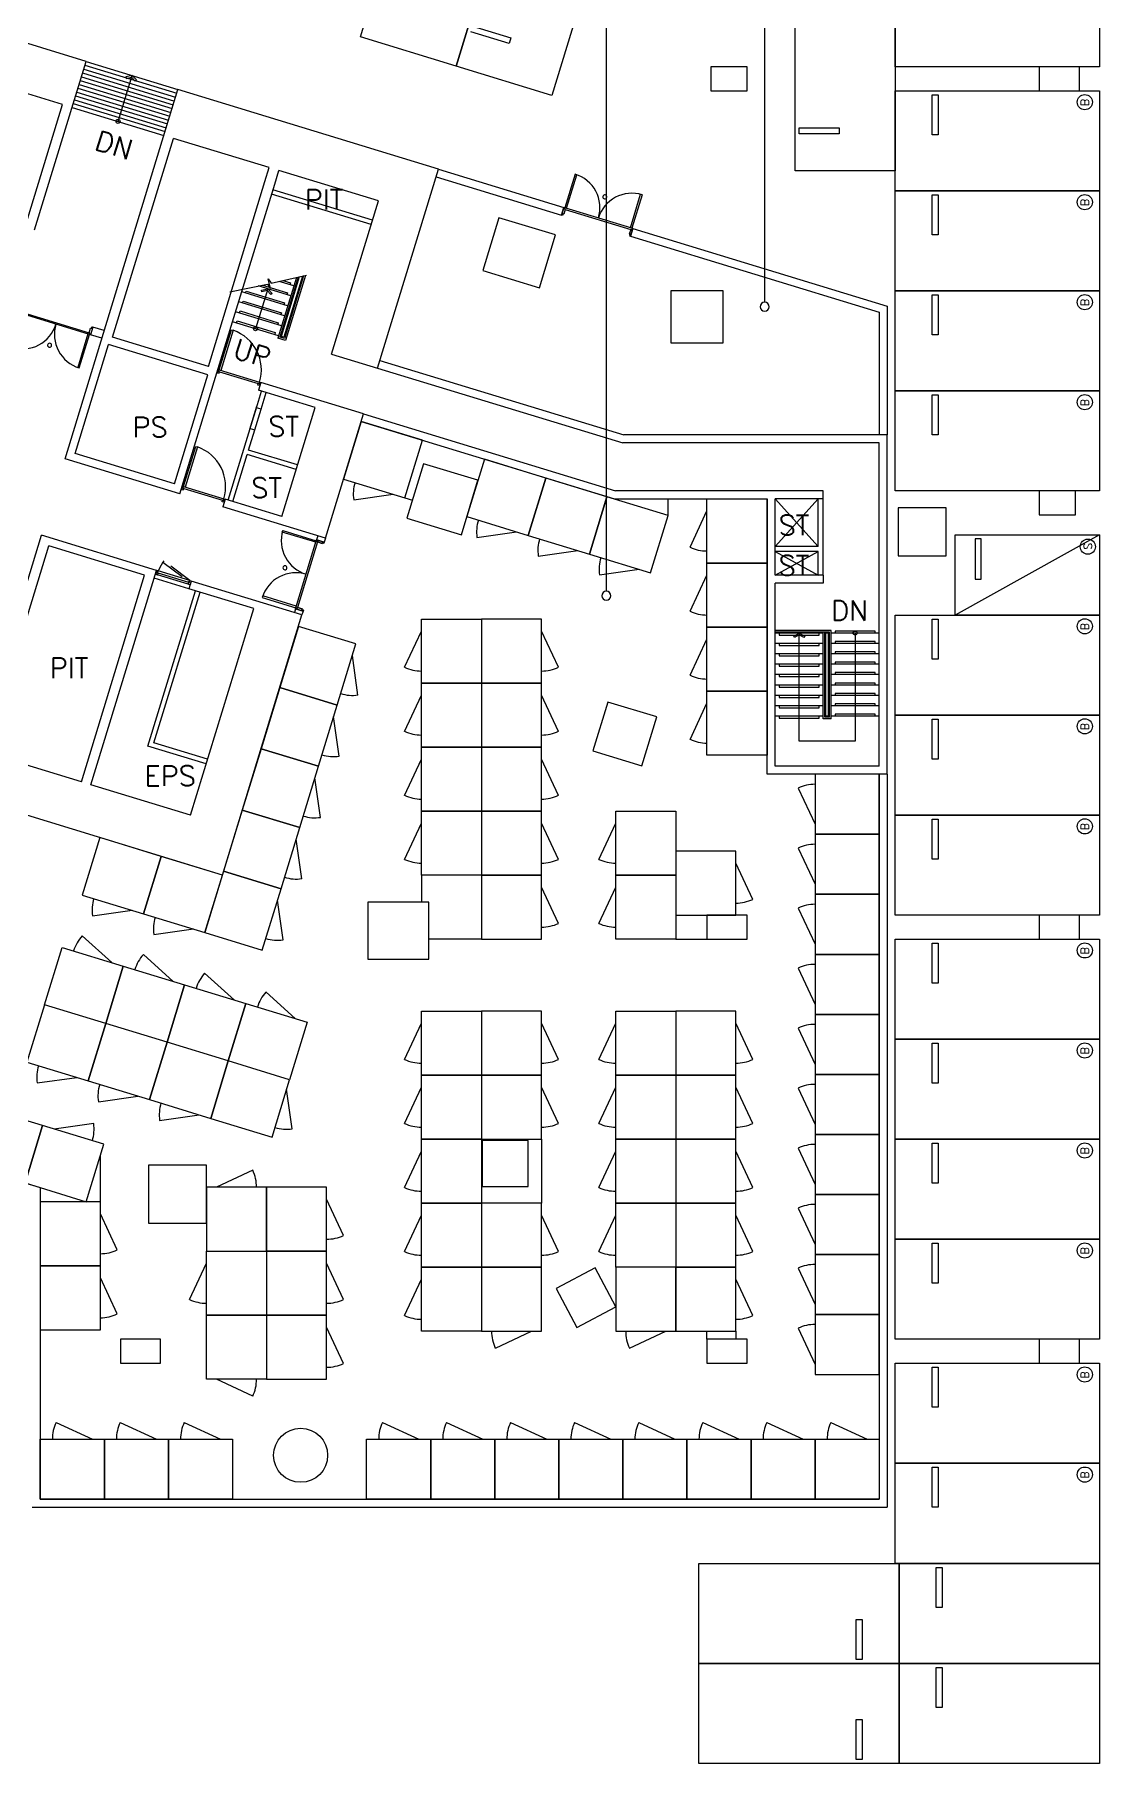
# Model space of a CAD drawing. Header units: millimetres. Extents: x -7614 to 421357, y 87385 to 341757.
# Drawn here: x 178727 to 205320, y 192227 to 235433 of the extents above; entities that cross this region are included whole.
import ezdxf
from ezdxf.enums import TextEntityAlignment as Align

# ---------------------------------------------------------------- set-up
doc = ezdxf.new("R2010")
doc.units = ezdxf.units.MM
doc.header["$LTSCALE"] = 600
doc.header["$MEASUREMENT"] = 0
doc.linetypes.add('HIDDEN', pattern=[2, 1, -1])
doc.layers.add('e-plan', color=9, linetype='CONTINUOUS')
doc.layers.add('e-room-box', color=7, linetype='CONTINUOUS')
doc.styles.add('kiahn', font='romans.shx', dxfattribs={"bigfont": 'cadhs.shx'})

msp = doc.modelspace()

# ---------------------------------------------------------------- linework, layer by layer
at = {"layer": 'e-plan'}
for p, q in [((186865, 235380), (188361, 240255)), ((190751, 239521), (189255, 234646)), ((189255, 234646), (190751, 239521)), ((193141, 238788), (191644, 233912)), ((197720, 232027), (197720, 237127)), ((200220, 234627), (200220, 237127)), ((200220, 237127), (200220, 232027)), ((205320, 237127), (205320, 234627)), ((180013, 234762), (173510, 236750)), ((190578, 235207), (189622, 235501)), ((189666, 235644), (190622, 235351)), ((189255, 234646), (186865, 235380)), ((190622, 235351), (190578, 235207)), ((178727, 230554), (180013, 234762)), ((179984, 234666), (182279, 233965)), ((180013, 234762), (182308, 234060)), ((191644, 233912), (189255, 234646)), ((205320, 234627), (200220, 234627)), ((179423, 233687), (177033, 234418)), ((179838, 234188), (182133, 233486)), ((179867, 234284), (182162, 233582)), ((179896, 234379), (182191, 233678)), ((179926, 234475), (182221, 233773)), ((179955, 234571), (182250, 233869)), ((180810, 233264), (181161, 234411)), ((181161, 234411), (181005, 234378)), ((181005, 234378), (181017, 234339)), ((181017, 234339), (181148, 234369)), ((181148, 234369), (181240, 234271)), ((181268, 234298), (181161, 234411)), ((181240, 234271), (181268, 234298)), ((179487, 224832), (182308, 234060)), ((179721, 233806), (182016, 233104)), ((179750, 233901), (182045, 233200)), ((179779, 233997), (182075, 233295)), ((179809, 234093), (182104, 233391)), ((188811, 232072), (182308, 234060)), ((200220, 231527), (200220, 234027)), ((200220, 234027), (205320, 234027)), ((201145, 233927), (201295, 233927)), ((201145, 232927), (201145, 233927)), ((201295, 233927), (201295, 232927)), ((205320, 234027), (205320, 231527)), ((178488, 230627), (179423, 233687)), ((179662, 233614), (181958, 232913)), ((179692, 233710), (181987, 233008)), ((197820, 232952), (197820, 233102)), ((197820, 233102), (198820, 233102)), ((198820, 232952), (197820, 232952)), ((198820, 233102), (198820, 232952)), ((201295, 232927), (201145, 232927)), ((180676, 227867), (182197, 232840)), ((184587, 232109), (182197, 232840)), ((184481, 231761), (184587, 232109)), ((184723, 231698), (184827, 232036)), ((187313, 231275), (184827, 232036)), ((187291, 227099), (188811, 232072)), ((188811, 232072), (191948, 231113)), ((200220, 232027), (197720, 232027)), ((183067, 227136), (184481, 231761)), ((183248, 226872), (184723, 231698)), ((188753, 231881), (191890, 230922)), ((192228, 231943), (191972, 231106)), ((192010, 231094), (192266, 231931)), ((192266, 231931), (192228, 231943)), ((187132, 230683), (184645, 231443)), ((187167, 230797), (184680, 231557)), ((186143, 227450), (187313, 231275)), ((193607, 230606), (193863, 231443)), ((193901, 231431), (193645, 230594)), ((193863, 231443), (193901, 231431)), ((200220, 229027), (200220, 231527)), ((200220, 231527), (205320, 231527)), ((205320, 231527), (200220, 231527)), ((201145, 231427), (201295, 231427)), ((201145, 230427), (201145, 231427)), ((201295, 231427), (201295, 230427)), ((205320, 231527), (205320, 229027)), ((191948, 231113), (191890, 230922)), ((191890, 230922), (191948, 231113)), ((191913, 230915), (191890, 230922)), ((191925, 230953), (191913, 230915)), ((191944, 230947), (191925, 230953)), ((191979, 231062), (191944, 230947)), ((191948, 231113), (191972, 231106)), ((191972, 231106), (191960, 231068)), ((191960, 231068), (191979, 231062)), ((193645, 230594), (191972, 231106)), ((191972, 231106), (192010, 231094)), ((191979, 231062), (193615, 230562)), ((193615, 230562), (193580, 230447)), ((193580, 230447), (193599, 230441)), ((193599, 230441), (193587, 230403)), ((193587, 230403), (193611, 230396)), ((193645, 230594), (193607, 230606)), ((193669, 230587), (193611, 230396)), ((193611, 230396), (193669, 230587)), ((193611, 230396), (199820, 228497)), ((193634, 230556), (193615, 230562)), ((193645, 230594), (193634, 230556)), ((193669, 230587), (193645, 230594)), ((193669, 230587), (200020, 228645)), ((201295, 230427), (201145, 230427)), ((183601, 229005), (184540, 229196)), ((185047, 228653), (183900, 229004)), ((183995, 228975), (184010, 229023)), ((184010, 229023), (184966, 228730)), ((184549, 229077), (184245, 228083)), ((185123, 228902), (184313, 229150)), ((184397, 229043), (184549, 229077)), ((184406, 229005), (184397, 229043)), ((184536, 229035), (184406, 229005)), ((184416, 229170), (185042, 228979)), ((184628, 228937), (184536, 229035)), ((184540, 229196), (184616, 229085)), ((184549, 229077), (184660, 228963)), ((184616, 229085), (184560, 229329)), ((184560, 229329), (184637, 229218)), ((184637, 229218), (185518, 229422)), ((185264, 229363), (184800, 227845)), ((185199, 229151), (184831, 229263)), ((185309, 229373), (184850, 227872)), ((185337, 229380), (184881, 227888)), ((184929, 229286), (185118, 229228)), ((185416, 229398), (184948, 227868)), ((185444, 229405), (184965, 227837)), ((185489, 229415), (184991, 227787)), ((185118, 229228), (185104, 229180)), ((185261, 229132), (185238, 229139)), ((185352, 229104), (185328, 229111)), ((185428, 229352), (185404, 229360)), ((205320, 229027), (200220, 229027)), ((200220, 226527), (200220, 229027)), ((200220, 229027), (205320, 229027)), ((205320, 229027), (205320, 226527)), ((184971, 228405), (183824, 228755)), ((183919, 228726), (183934, 228774)), ((183934, 228774), (184890, 228482)), ((184660, 228963), (184628, 228937)), ((184966, 228730), (184952, 228682)), ((185042, 228979), (185028, 228931)), ((185109, 228634), (185085, 228642)), ((185185, 228883), (185162, 228890)), ((185200, 228606), (185176, 228614)), ((185276, 228855), (185252, 228862)), ((200020, 228645), (200020, 225427)), ((201145, 228927), (201295, 228927)), ((201145, 227927), (201145, 228927)), ((201295, 228927), (201295, 227927)), ((180097, 227939), (178424, 228451)), ((178455, 228483), (180090, 227983)), ((180144, 228092), (180156, 228131)), ((180156, 228131), (180180, 228123)), ((184819, 227907), (183672, 228258)), ((184895, 228156), (183748, 228507)), ((183767, 228229), (183782, 228277)), ((183782, 228277), (184738, 227984)), ((183843, 228478), (183858, 228525)), ((183858, 228525), (184814, 228233)), ((184814, 228233), (184800, 228185)), ((184890, 228482), (184876, 228434)), ((184957, 228137), (184933, 228144)), ((185033, 228386), (185009, 228393)), ((185124, 228358), (185100, 228365)), ((199820, 228497), (199820, 225427)), ((180059, 227951), (179803, 227114)), ((179841, 227103), (180097, 227939)), ((180097, 227939), (180059, 227951)), ((180090, 227983), (180125, 228098)), ((180109, 227978), (180090, 227983)), ((180097, 227939), (180109, 227978)), ((180121, 227932), (180097, 227939)), ((180180, 228123), (180121, 227932)), ((180180, 228123), (180121, 227932)), ((180408, 227844), (180121, 227932)), ((180125, 228098), (180144, 228092)), ((180466, 228036), (180180, 228123)), ((183067, 227136), (180676, 227867)), ((183340, 227053), (183647, 228056)), ((183685, 228044), (183378, 227041)), ((183647, 228056), (183685, 228044)), ((184738, 227984), (184724, 227937)), ((184991, 227787), (184800, 227845)), ((184965, 227837), (184850, 227872)), ((184948, 227868), (184881, 227888)), ((185048, 228109), (185024, 228116)), ((201295, 227927), (201145, 227927)), ((179737, 224965), (180570, 227690)), ((183056, 226930), (180570, 227690)), ((186143, 227450), (187291, 227099)), ((187349, 227291), (193446, 225427)), ((179803, 227114), (179841, 227103)), ((182223, 224205), (183056, 226930)), ((182356, 223955), (183248, 226872)), ((183316, 227060), (183292, 226983)), ((183292, 226983), (183335, 226970)), ((183340, 227053), (183316, 227060)), ((183328, 227014), (183340, 227053)), ((183347, 227008), (183328, 227014)), ((183335, 226970), (183347, 227008)), ((183378, 227041), (183340, 227053)), ((183340, 227053), (184344, 226746)), ((183347, 227008), (184313, 226713)), ((187291, 227099), (193416, 225227)), ((184268, 226105), (184395, 226521)), ((184301, 226675), (184313, 226713)), ((184344, 226662), (184301, 226675)), ((184313, 226713), (184332, 226707)), ((184377, 226735), (184319, 226544)), ((185734, 226111), (184319, 226544)), ((184332, 226707), (184344, 226746)), ((184344, 226746), (184368, 226738)), ((184368, 226738), (184344, 226662)), ((186940, 225952), (184377, 226735)), ((184383, 226070), (184510, 226486)), ((205320, 226527), (200220, 226527)), ((200220, 224027), (200220, 226527)), ((200220, 226527), (205320, 226527)), ((201145, 226427), (201295, 226427)), ((201145, 225427), (201145, 226427)), ((201295, 226427), (201295, 225427)), ((205320, 226527), (205320, 224027)), ((184267, 226136), (184092, 225563)), ((184101, 225560), (184277, 226133)), ((184225, 225553), (184383, 226070)), ((184277, 226133), (184267, 226136)), ((184383, 226070), (184268, 226105)), ((184901, 223386), (185734, 226111)), ((183562, 223795), (184110, 225588)), ((184071, 225051), (184225, 225553)), ((184092, 225563), (184101, 225560)), ((184110, 225588), (184225, 225553)), ((185990, 222844), (186940, 225952)), ((186882, 225761), (186443, 224326)), ((186882, 225761), (193207, 223827)), ((188412, 225293), (186882, 225761)), ((186940, 225952), (193237, 224027)), ((182448, 224136), (182755, 225139)), ((182793, 225127), (182486, 224124)), ((182755, 225139), (182793, 225127)), ((187973, 223858), (188412, 225293)), ((199820, 225227), (193416, 225227)), ((200020, 225427), (193446, 225427)), ((199820, 217147), (199820, 225227)), ((200020, 216947), (200020, 225427)), ((201295, 225427), (201145, 225427)), ((182356, 223955), (179487, 224832)), ((182223, 224205), (179737, 224965)), ((183677, 223760), (184036, 224936)), ((185260, 224562), (184036, 224936)), ((185296, 224677), (184071, 225051)), ((189961, 224819), (189522, 223385)), ((191491, 224351), (189961, 224819)), ((186443, 224326), (187973, 223858)), ((191052, 222917), (191491, 224351)), ((191491, 224351), (191052, 222917)), ((193021, 223883), (191491, 224351)), ((182424, 224143), (182401, 224067)), ((182401, 224067), (182444, 224053)), ((182448, 224136), (182424, 224143)), ((182436, 224098), (182448, 224136)), ((182455, 224092), (182436, 224098)), ((182444, 224053), (182455, 224092)), ((182486, 224124), (182448, 224136)), ((182448, 224136), (183452, 223829)), ((182455, 224092), (183421, 223796)), ((183486, 223819), (183427, 223627)), ((183440, 223791), (183452, 223829)), ((183452, 223829), (183476, 223822)), ((183476, 223822), (183453, 223745)), ((184901, 223386), (183486, 223819)), ((186696, 223807), (187686, 223946)), ((187973, 223858), (188164, 223800)), ((192583, 222449), (193021, 223883)), ((193021, 223883), (192583, 222449)), ((194551, 223416), (193021, 223883)), ((193207, 223827), (197020, 223827)), ((198420, 224027), (193237, 224027)), ((194551, 223416), (194551, 223827)), ((195520, 222227), (195520, 223827)), ((195520, 223827), (197020, 223827)), ((197020, 216947), (197020, 223827)), ((197020, 223827), (197020, 222227)), ((197220, 221927), (197220, 223827)), ((198420, 223827), (197220, 223827)), ((198420, 223827), (198420, 224027)), ((205320, 224027), (200220, 224027)), ((183410, 223758), (183421, 223796)), ((183453, 223745), (183410, 223758)), ((183421, 223796), (183440, 223791)), ((185990, 222844), (183427, 223627)), ((189522, 223385), (191052, 222917)), ((194113, 221981), (194551, 223416)), ((195098, 222620), (195520, 223527)), ((184914, 223000), (184925, 223039)), ((184914, 223000), (184925, 223039)), ((185750, 222744), (184914, 223000)), ((185750, 222744), (184914, 223000)), ((184925, 223039), (185762, 222783)), ((184925, 223039), (185762, 222783)), ((189775, 222865), (190766, 223005)), ((176914, 216416), (178902, 222919)), ((177504, 217491), (179083, 222655)), ((181771, 222042), (178902, 222919)), ((181474, 221924), (179083, 222655)), ((185250, 221109), (185762, 222783)), ((185250, 221109), (185762, 222783)), ((185795, 222752), (185295, 221117)), ((185795, 222752), (185295, 221117)), ((185762, 222783), (185750, 222744)), ((185762, 222783), (185750, 222744)), ((185762, 222783), (185769, 222807)), ((185769, 222807), (185762, 222783)), ((185800, 222771), (185762, 222783)), ((185762, 222783), (185800, 222771)), ((185799, 222902), (185769, 222807)), ((185769, 222807), (185961, 222748)), ((185769, 222807), (185961, 222748)), ((185961, 222748), (185769, 222807)), ((185795, 222752), (185800, 222771)), ((185800, 222771), (185795, 222752)), ((185909, 222717), (185795, 222752)), ((185795, 222752), (185909, 222717)), ((185915, 222736), (185909, 222717)), ((185909, 222717), (185915, 222736)), ((185953, 222724), (185915, 222736)), ((185915, 222736), (185953, 222724)), ((185961, 222748), (185953, 222724)), ((185953, 222724), (185961, 222748)), ((185990, 222844), (185961, 222748)), ((191052, 222917), (192583, 222449)), ((191305, 222398), (192296, 222537)), ((205320, 222927), (201720, 220927)), ((201720, 222927), (205320, 222927)), ((201720, 220927), (201720, 222927)), ((202370, 222827), (202220, 222827)), ((202220, 222827), (202220, 221827)), ((202370, 221827), (202370, 222827)), ((205320, 222927), (205320, 220927)), ((192583, 222449), (194113, 221981)), ((197020, 222227), (195520, 222227)), ((195520, 220627), (195520, 222227)), ((195520, 222227), (197020, 222227)), ((197020, 222227), (197020, 220627)), ((179895, 216760), (181474, 221924)), ((180134, 216687), (181771, 222042)), ((182583, 221585), (181713, 221851)), ((181781, 222039), (181752, 221944)), ((181752, 221944), (181785, 221933)), ((181814, 222029), (181781, 222039)), ((181785, 221933), (181799, 221929)), ((181799, 221929), (181814, 221977)), ((182564, 221695), (181799, 221929)), ((181800, 221981), (181814, 222029)), ((181814, 221977), (181800, 221981)), ((182608, 221786), (181814, 222029)), ((182579, 221743), (181814, 221977)), ((182564, 221695), (182579, 221743)), ((182579, 221691), (182564, 221695)), ((182579, 221743), (182593, 221739)), ((182612, 221681), (182579, 221691)), ((182641, 221776), (182583, 221585)), ((182593, 221739), (182608, 221786)), ((182608, 221786), (182641, 221776)), ((182641, 221776), (182612, 221681)), ((185405, 220931), (182641, 221776)), ((192835, 221930), (193826, 222069)), ((195098, 221020), (195520, 221927)), ((198420, 221927), (197220, 221927)), ((197220, 217147), (197220, 221727)), ((198420, 221727), (197220, 221727)), ((198420, 221927), (198420, 221727)), ((202220, 221827), (202370, 221827)), ((181559, 217653), (182746, 221535)), ((181708, 217732), (182860, 221500)), ((184199, 221091), (182583, 221585)), ((184425, 221403), (184414, 221365)), ((184425, 221403), (184414, 221365)), ((184414, 221365), (185250, 221109)), ((184414, 221365), (185250, 221109)), ((185262, 221147), (184425, 221403)), ((185262, 221147), (184425, 221403)), ((182620, 215927), (184199, 221091)), ((183417, 214428), (185405, 220931)), ((185243, 221085), (185214, 220990)), ((185250, 221109), (185243, 221085)), ((185243, 221085), (185250, 221109)), ((185243, 221085), (185434, 221027)), ((185243, 221085), (185434, 221027)), ((185434, 221027), (185243, 221085)), ((185250, 221109), (185262, 221147)), ((185250, 221109), (185262, 221147)), ((185289, 221097), (185250, 221109)), ((185250, 221109), (185289, 221097)), ((185295, 221117), (185289, 221097)), ((185289, 221097), (185295, 221117)), ((185409, 221082), (185295, 221117)), ((185295, 221117), (185409, 221082)), ((185403, 221062), (185409, 221082)), ((185409, 221082), (185403, 221062)), ((185442, 221051), (185403, 221062)), ((185403, 221062), (185442, 221051)), ((185434, 221027), (185405, 220931)), ((185434, 221027), (185442, 221051)), ((185442, 221051), (185434, 221027)), ((188390, 219227), (188390, 220827)), ((188390, 220827), (189890, 220827)), ((189890, 220827), (189890, 219227)), ((191390, 220827), (189890, 220827)), ((189890, 220827), (189890, 219227)), ((191390, 219227), (191390, 220827)), ((200220, 218427), (200220, 220927)), ((200220, 220927), (205320, 220927)), ((201145, 220827), (201295, 220827)), ((201145, 219827), (201145, 220827)), ((201295, 220827), (201295, 219827)), ((205320, 220927), (201720, 220927)), ((205320, 220927), (205320, 218427)), ((185317, 220644), (184850, 219114)), ((186752, 220206), (185317, 220644)), ((187968, 219620), (188390, 220527)), ((191813, 219620), (191390, 220527)), ((195520, 219027), (195520, 220627)), ((195520, 220627), (197020, 220627)), ((197020, 220627), (195520, 220627)), ((197020, 220627), (197020, 219027)), ((198620, 220542), (197220, 220542)), ((198580, 220502), (197220, 220502)), ((198420, 220477), (197220, 220477)), ((197320, 220477), (197320, 220427)), ((197320, 220427), (198320, 220427)), ((197685, 220399), (197820, 220477)), ((197704, 220366), (197685, 220399)), ((197820, 220432), (197704, 220366)), ((197820, 220477), (197960, 220399)), ((197820, 217772), (197820, 220477)), ((197937, 220366), (197820, 220432)), ((197960, 220399), (197937, 220366)), ((198320, 220427), (198320, 220477)), ((198420, 218332), (198420, 220502)), ((198460, 218372), (198460, 220502)), ((198485, 220477), (198460, 220477)), ((198555, 220477), (198485, 220477)), ((198485, 218397), (198485, 220477)), ((198580, 220477), (198555, 220477)), ((198555, 218397), (198555, 220477)), ((198580, 218372), (198580, 220502)), ((198620, 218332), (198620, 220542)), ((199820, 220477), (198620, 220477)), ((199720, 220527), (198720, 220527)), ((198720, 220527), (198720, 220477)), ((199220, 220477), (199220, 217772)), ((199720, 220477), (199720, 220527)), ((186284, 218676), (186752, 220206)), ((195098, 219420), (195520, 220327)), ((198420, 220217), (197220, 220217)), ((198420, 219957), (197220, 219957)), ((197320, 220217), (197320, 220167)), ((197320, 220167), (198320, 220167)), ((197320, 219957), (197320, 219907)), ((198320, 220167), (198320, 220217)), ((198320, 219907), (198320, 219957)), ((198485, 220217), (198460, 220217)), ((198485, 219957), (198460, 219957)), ((198580, 220217), (198555, 220217)), ((198580, 219957), (198555, 219957)), ((199820, 220217), (198620, 220217)), ((199820, 219957), (198620, 219957)), ((199720, 220267), (198720, 220267)), ((198720, 220267), (198720, 220217)), ((199720, 220007), (198720, 220007)), ((198720, 220007), (198720, 219957)), ((199720, 220217), (199720, 220267)), ((199720, 219957), (199720, 220007)), ((186803, 218928), (186664, 219919)), ((198420, 219697), (197220, 219697)), ((197320, 219907), (198320, 219907)), ((197320, 219697), (197320, 219647)), ((197320, 219647), (198320, 219647)), ((198320, 219647), (198320, 219697)), ((198485, 219697), (198460, 219697)), ((198580, 219697), (198555, 219697)), ((199820, 219697), (198620, 219697)), ((199720, 219747), (198720, 219747)), ((198720, 219747), (198720, 219697)), ((199720, 219697), (199720, 219747)), ((201295, 219827), (201145, 219827)), ((184850, 219114), (184382, 217584)), ((186284, 218676), (184850, 219114)), ((184850, 219114), (186284, 218676)), ((188390, 217627), (188390, 219227)), ((188390, 219227), (189890, 219227)), ((189890, 219227), (188390, 219227)), ((189890, 219227), (189890, 217627)), ((191390, 219227), (189890, 219227)), ((189890, 219227), (189890, 217627)), ((189890, 219227), (191390, 219227)), ((191390, 217627), (191390, 219227)), ((198420, 219437), (197220, 219437)), ((198420, 219177), (197220, 219177)), ((197320, 219437), (197320, 219387)), ((197320, 219387), (198320, 219387)), ((197320, 219177), (197320, 219127)), ((197320, 219127), (198320, 219127)), ((198320, 219387), (198320, 219437)), ((198320, 219127), (198320, 219177)), ((198485, 219437), (198460, 219437)), ((198485, 219177), (198460, 219177)), ((198580, 219437), (198555, 219437)), ((198580, 219177), (198555, 219177)), ((199820, 219437), (198620, 219437)), ((199820, 219177), (198620, 219177)), ((199720, 219487), (198720, 219487)), ((198720, 219487), (198720, 219437)), ((199720, 219227), (198720, 219227)), ((198720, 219227), (198720, 219177)), ((199720, 219437), (199720, 219487)), ((199720, 219177), (199720, 219227)), ((185816, 217146), (186284, 218676)), ((187968, 218020), (188390, 218927)), ((191813, 218020), (191390, 218927)), ((195098, 217820), (195520, 218727)), ((197020, 219027), (195520, 219027)), ((195520, 217427), (195520, 219027)), ((195520, 219027), (197020, 219027)), ((197020, 219027), (197020, 217427)), ((198420, 218917), (197220, 218917)), ((198420, 218657), (197220, 218657)), ((197320, 218917), (197320, 218867)), ((197320, 218867), (198320, 218867)), ((197320, 218657), (197320, 218607)), ((198320, 218867), (198320, 218917)), ((198320, 218607), (198320, 218657)), ((198485, 218917), (198460, 218917)), ((198485, 218657), (198460, 218657)), ((198580, 218917), (198555, 218917)), ((198580, 218657), (198555, 218657)), ((199820, 218917), (198620, 218917)), ((199820, 218657), (198620, 218657)), ((199720, 218967), (198720, 218967)), ((198720, 218967), (198720, 218917)), ((199720, 218707), (198720, 218707)), ((198720, 218707), (198720, 218657)), ((199720, 218917), (199720, 218967)), ((199720, 218657), (199720, 218707)), ((186336, 217398), (186196, 218389)), ((198420, 218397), (197220, 218397)), ((197320, 218607), (198320, 218607)), ((197320, 218397), (197320, 218347)), ((197320, 218347), (198320, 218347)), ((198320, 218347), (198320, 218397)), ((198620, 218332), (198420, 218332)), ((198485, 218397), (198460, 218397)), ((198580, 218372), (198460, 218372)), ((198555, 218397), (198485, 218397)), ((198580, 218397), (198555, 218397)), ((199820, 218397), (198620, 218397)), ((199720, 218447), (198720, 218447)), ((198720, 218447), (198720, 218397)), ((199720, 218397), (199720, 218447)), ((200220, 215927), (200220, 218427)), ((200220, 218427), (205320, 218427)), ((205320, 218427), (200220, 218427)), ((201145, 218327), (201295, 218327)), ((201145, 217327), (201145, 218327)), ((201295, 218327), (201295, 217327)), ((205320, 218427), (205320, 215927)), ((199220, 217772), (197820, 217772)), ((179895, 216760), (177504, 217491)), ((183012, 217208), (181559, 217653)), ((183047, 217323), (181708, 217732)), ((184382, 217584), (183914, 216054)), ((185816, 217146), (184382, 217584)), ((184382, 217584), (185816, 217146)), ((188390, 216027), (188390, 217627)), ((188390, 217627), (189890, 217627)), ((189890, 217627), (188390, 217627)), ((189890, 217627), (189890, 216027)), ((191390, 217627), (189890, 217627)), ((189890, 217627), (189890, 216027)), ((189890, 217627), (191390, 217627)), ((191390, 216027), (191390, 217627)), ((197020, 217427), (195520, 217427)), ((185349, 215615), (185816, 217146)), ((187968, 216420), (188390, 217327)), ((191813, 216420), (191390, 217327)), ((200020, 216947), (197020, 216947)), ((199820, 217147), (197220, 217147)), ((199820, 216947), (198220, 216947)), ((198220, 216947), (198220, 215447)), ((199820, 216947), (199820, 198827)), ((199820, 215447), (199820, 216947)), ((200020, 216947), (200020, 198627)), ((201295, 217327), (201145, 217327)), ((182620, 215927), (180134, 216687)), ((185868, 215868), (185729, 216859)), ((197798, 216603), (198220, 215697)), ((183417, 214428), (176914, 216416)), ((183914, 216054), (183446, 214524)), ((185349, 215615), (183914, 216054)), ((183914, 216054), (185349, 215615)), ((184881, 214085), (185349, 215615)), ((187968, 214820), (188390, 215727)), ((188390, 214427), (188390, 216027)), ((188390, 216027), (189890, 216027)), ((189890, 216027), (188390, 216027)), ((189890, 216027), (189890, 214427)), ((191390, 216027), (189890, 216027)), ((189890, 216027), (189890, 214427)), ((189890, 216027), (191390, 216027)), ((191390, 214427), (191390, 216027)), ((191813, 214820), (191390, 215727)), ((192818, 214820), (193240, 215727)), ((193240, 214427), (193240, 216027)), ((193240, 216027), (194740, 216027)), ((194740, 216027), (194740, 214427)), ((200220, 213427), (200220, 215927)), ((200220, 215927), (205320, 215927)), ((205320, 215927), (200220, 215927)), ((201145, 215827), (201295, 215827)), ((201145, 214827), (201145, 215827)), ((201295, 215827), (201295, 214827)), ((205320, 215927), (205320, 213427)), ((180357, 215364), (179918, 213929)), ((181887, 214896), (180357, 215364)), ((185400, 214338), (185261, 215329)), ((198220, 215447), (199820, 215447)), ((199820, 215447), (198220, 215447)), ((198220, 215447), (198220, 213947)), ((199820, 213947), (199820, 215447)), ((181887, 214896), (181448, 213462)), ((181448, 213462), (181887, 214896)), ((183417, 214428), (181887, 214896)), ((196240, 215027), (194740, 215027)), ((194740, 215027), (194740, 213427)), ((196240, 213427), (196240, 215027)), ((197798, 215103), (198220, 214197)), ((201295, 214827), (201145, 214827)), ((183446, 214524), (182978, 212994)), ((182978, 212994), (183417, 214428)), ((184881, 214085), (183446, 214524)), ((183446, 214524), (184881, 214085)), ((188390, 214427), (188390, 213747)), ((189890, 214427), (188390, 214427)), ((191390, 214427), (189890, 214427)), ((189890, 214427), (189890, 212827)), ((189890, 214427), (191390, 214427)), ((191390, 212827), (191390, 214427)), ((193240, 212827), (193240, 214427)), ((193240, 214427), (194740, 214427)), ((194740, 214427), (193240, 214427)), ((194740, 214427), (194740, 212827)), ((196663, 213820), (196240, 214727)), ((179918, 213929), (181448, 213462)), ((184413, 212555), (184881, 214085)), ((191813, 213220), (191390, 214127)), ((192818, 213220), (193240, 214127)), ((198220, 213947), (199820, 213947)), ((199820, 213947), (198220, 213947)), ((198220, 213947), (198220, 212447)), ((199820, 212447), (199820, 213947)), ((180171, 213410), (181162, 213549)), ((181448, 213462), (182978, 212994)), ((184932, 212808), (184793, 213798)), ((197798, 213603), (198220, 212697)), ((181701, 212942), (182692, 213082)), ((194740, 213427), (196240, 213427)), ((205320, 213427), (200220, 213427)), ((178975, 211185), (179413, 212620)), ((179413, 212620), (180943, 212152)), ((179913, 212909), (180657, 212240)), ((182978, 212994), (184413, 212555)), ((189890, 212827), (188570, 212827)), ((189890, 212827), (191390, 212827)), ((194740, 212827), (193240, 212827)), ((194740, 212827), (195520, 212827)), ((200220, 210327), (200220, 212827)), ((200220, 212827), (205320, 212827)), ((201145, 212727), (201295, 212727)), ((201145, 211727), (201145, 212727)), ((201295, 212727), (201295, 211727)), ((205320, 212827), (205320, 210327)), ((180505, 210718), (180943, 212152)), ((180943, 212152), (180505, 210718)), ((180943, 212152), (182473, 211684)), ((181443, 212441), (182187, 211772)), ((198220, 212447), (199820, 212447)), ((199820, 212447), (198220, 212447)), ((198220, 212447), (198220, 210947)), ((199820, 210947), (199820, 212447)), ((182973, 211974), (183717, 211304)), ((197798, 212103), (198220, 211197)), ((201295, 211727), (201145, 211727)), ((182473, 211684), (182035, 210250)), ((182035, 210250), (182473, 211684)), ((182473, 211684), (184004, 211216)), ((184503, 211506), (185247, 210836)), ((178975, 211185), (178536, 209751)), ((180505, 210718), (178975, 211185)), ((180505, 210718), (178975, 211185)), ((184004, 211216), (183565, 209782)), ((183565, 209782), (184004, 211216)), ((184004, 211216), (185534, 210749)), ((188390, 209427), (188390, 211027)), ((188390, 211027), (189890, 211027)), ((189890, 211027), (189890, 209427)), ((191390, 211027), (189890, 211027)), ((189890, 211027), (189890, 209427)), ((191390, 209427), (191390, 211027)), ((193240, 209427), (193240, 211027)), ((193240, 211027), (194740, 211027)), ((194740, 211027), (194740, 209427)), ((196240, 211027), (194740, 211027)), ((194740, 211027), (194740, 209427)), ((196240, 209427), (196240, 211027)), ((199820, 210947), (198220, 210947)), ((198220, 210947), (198220, 209447)), ((198220, 210947), (199820, 210947)), ((199820, 209447), (199820, 210947)), ((180505, 210718), (180066, 209283)), ((180066, 209283), (180505, 210718)), ((182035, 210250), (180505, 210718)), ((182035, 210250), (180505, 210718)), ((185534, 210749), (185095, 209314)), ((187968, 209820), (188390, 210727)), ((191813, 209820), (191390, 210727)), ((192818, 209820), (193240, 210727)), ((196663, 209820), (196240, 210727)), ((197798, 210603), (198220, 209697)), ((181596, 208815), (182035, 210250)), ((182035, 210250), (181596, 208815)), ((183565, 209782), (182035, 210250)), ((183565, 209782), (182035, 210250)), ((205320, 210327), (200220, 210327)), ((200220, 207827), (200220, 210327)), ((200220, 210327), (205320, 210327)), ((201145, 210227), (201295, 210227)), ((201145, 209227), (201145, 210227)), ((201295, 210227), (201295, 209227)), ((205320, 210327), (205320, 207827)), ((178536, 209751), (180066, 209283)), ((183126, 208348), (183565, 209782)), ((183565, 209782), (183126, 208348)), ((185095, 209314), (183565, 209782)), ((185095, 209314), (183565, 209782)), ((178789, 209232), (179779, 209371)), ((180066, 209283), (181596, 208815)), ((184657, 207880), (185095, 209314)), ((187968, 208220), (188390, 209127)), ((189890, 209427), (188390, 209427)), ((188390, 207827), (188390, 209427)), ((188390, 209427), (189890, 209427)), ((191390, 209427), (189890, 209427)), ((189890, 209427), (189890, 207827)), ((189890, 209427), (191390, 209427)), ((189890, 209427), (189890, 207827)), ((191390, 207827), (191390, 209427)), ((191813, 208220), (191390, 209127)), ((192818, 208220), (193240, 209127)), ((194740, 209427), (193240, 209427)), ((193240, 207827), (193240, 209427)), ((193240, 209427), (194740, 209427)), ((194740, 209427), (196240, 209427)), ((196240, 209427), (194740, 209427)), ((194740, 209427), (194740, 207827)), ((194740, 209427), (194740, 207827)), ((196240, 207827), (196240, 209427)), ((196663, 208220), (196240, 209127)), ((198220, 209447), (199820, 209447)), ((199820, 209447), (198220, 209447)), ((198220, 209447), (198220, 207947)), ((199820, 207947), (199820, 209447)), ((201295, 209227), (201145, 209227)), ((180319, 208764), (181309, 208903)), ((181596, 208815), (183126, 208348)), ((185161, 208085), (185022, 209075)), ((197798, 209103), (198220, 208197)), ((178926, 208168), (177396, 208636)), ((181849, 208296), (182840, 208435)), ((183126, 208348), (184657, 207880)), ((174820, 207854), (178870, 206616)), ((178488, 206733), (178926, 208168)), ((178926, 208168), (178488, 206733)), ((180456, 207700), (178926, 208168)), ((180204, 208219), (179213, 208080)), ((189890, 207827), (188390, 207827)), ((188390, 206227), (188390, 207827)), ((188390, 207827), (189890, 207827)), ((189890, 207827), (191390, 207827)), ((189890, 207827), (189890, 206227)), ((191390, 207827), (191390, 206227)), ((194740, 207827), (193240, 207827)), ((193240, 206227), (193240, 207827)), ((193240, 207827), (194740, 207827)), ((194740, 207827), (196240, 207827)), ((194740, 207827), (194740, 206227)), ((196240, 207827), (194740, 207827)), ((194740, 207827), (194740, 206227)), ((196240, 206227), (196240, 207827)), ((199820, 207947), (198220, 207947)), ((198220, 207947), (198220, 206447)), ((198220, 207947), (199820, 207947)), ((199820, 206447), (199820, 207947)), ((200220, 205327), (200220, 207827)), ((200220, 207827), (205320, 207827)), ((205320, 207827), (200220, 207827)), ((205320, 207827), (205320, 205327)), ((180018, 206265), (180456, 207700)), ((180370, 206265), (180370, 207419)), ((187968, 206620), (188390, 207527)), ((191055, 207792), (189905, 207792)), ((189905, 207792), (189905, 206642)), ((191055, 206642), (191055, 207792)), ((192818, 206620), (193240, 207527)), ((196663, 206620), (196240, 207527)), ((197798, 207603), (198220, 206697)), ((201145, 207727), (201295, 207727)), ((201145, 206727), (201145, 207727)), ((201295, 207727), (201295, 206727)), ((184177, 207049), (183270, 206627)), ((178488, 206733), (180018, 206265)), ((178870, 206616), (178870, 198827)), ((183020, 206627), (183020, 205027)), ((184520, 206627), (183020, 206627)), ((186020, 206627), (184520, 206627)), ((184520, 206627), (184520, 205027)), ((184520, 205027), (184520, 206627)), ((186020, 205027), (186020, 206627)), ((189905, 206642), (191055, 206642)), ((201295, 206727), (201145, 206727)), ((180370, 206265), (178870, 206265)), ((178870, 206265), (178870, 204665)), ((180370, 204665), (180370, 206265)), ((186443, 205420), (186020, 206327)), ((189890, 206227), (188390, 206227)), ((188390, 204627), (188390, 206227)), ((188390, 206227), (189890, 206227)), ((189890, 206227), (189890, 204627)), ((191390, 206227), (189890, 206227)), ((189890, 206227), (189890, 204627)), ((191390, 204627), (191390, 206227)), ((194740, 206227), (193240, 206227)), ((193240, 204627), (193240, 206227)), ((193240, 206227), (194740, 206227)), ((194740, 206227), (196240, 206227)), ((194740, 206227), (194740, 204627)), ((196240, 206227), (194740, 206227)), ((194740, 206227), (194740, 204627)), ((196240, 204627), (196240, 206227)), ((197798, 206103), (198220, 205197)), ((198220, 206447), (199820, 206447)), ((199820, 206447), (198220, 206447)), ((198220, 206447), (198220, 204947)), ((199820, 204947), (199820, 206447)), ((180793, 205059), (180370, 205965)), ((187968, 205020), (188390, 205927)), ((191813, 205020), (191390, 205927)), ((192818, 205020), (193240, 205927)), ((196663, 205020), (196240, 205927)), ((205320, 205327), (200220, 205327)), ((200220, 202827), (200220, 205327)), ((200220, 205327), (205320, 205327)), ((205320, 205327), (205320, 202827)), ((183020, 203427), (183020, 205027)), ((183020, 205027), (184520, 205027)), ((183020, 205027), (184520, 205027)), ((184520, 205027), (186020, 205027)), ((184520, 205027), (184520, 203427)), ((186020, 205027), (184520, 205027)), ((184520, 205027), (184520, 203427)), ((186020, 203427), (186020, 205027)), ((198220, 204947), (199820, 204947)), ((199820, 204947), (198220, 204947)), ((198220, 204947), (198220, 203447)), ((199820, 203447), (199820, 204947)), ((201145, 205227), (201295, 205227)), ((201145, 204227), (201145, 205227)), ((201295, 205227), (201295, 204227)), ((178870, 204665), (180370, 204665)), ((180370, 204665), (178870, 204665)), ((178870, 204665), (178870, 203065)), ((180370, 203065), (180370, 204665)), ((182598, 203820), (183020, 204727)), ((186443, 203820), (186020, 204727)), ((189890, 204627), (188390, 204627)), ((188390, 203027), (188390, 204627)), ((188390, 204627), (189890, 204627)), ((189890, 204627), (191390, 204627)), ((189890, 204627), (189890, 203027)), ((191390, 204627), (189890, 204627)), ((189890, 204627), (189890, 203027)), ((191390, 203027), (191390, 204627)), ((194740, 204627), (193240, 204627)), ((194740, 204627), (193240, 204627)), ((193240, 204627), (193240, 203027)), ((194740, 204627), (196240, 204627)), ((196240, 204627), (194740, 204627)), ((194740, 204627), (194740, 203027)), ((194740, 203027), (194740, 204627)), ((196240, 203027), (196240, 204627)), ((197798, 204603), (198220, 203697)), ((178870, 204177), (178870, 201027)), ((180793, 203459), (180370, 204365)), ((187968, 203420), (188390, 204327)), ((196663, 203420), (196240, 204327)), ((201295, 204227), (201145, 204227)), ((184520, 203427), (183020, 203427)), ((183020, 201827), (183020, 203427)), ((183020, 203427), (184520, 203427)), ((184520, 203427), (186020, 203427)), ((186020, 203427), (184520, 203427)), ((184520, 203427), (184520, 201827)), ((184520, 203427), (184520, 201827)), ((186020, 201827), (186020, 203427)), ((186443, 202220), (186020, 203127)), ((197798, 203103), (198220, 202197)), ((198220, 203447), (199820, 203447)), ((199820, 203447), (198220, 203447)), ((198220, 203447), (198220, 201947)), ((199820, 201947), (199820, 203447)), ((178870, 203065), (180370, 203065)), ((189890, 203027), (188390, 203027)), ((189890, 203027), (191390, 203027)), ((190234, 202604), (191140, 203027)), ((193240, 203027), (194740, 203027)), ((193584, 202604), (194490, 203027)), ((194740, 203027), (196240, 203027)), ((195520, 202827), (195520, 203027)), ((196240, 203027), (196240, 202827)), ((205320, 202827), (200220, 202827)), ((200220, 199727), (200220, 202227)), ((200220, 202227), (205320, 202227)), ((205320, 202227), (205320, 199727)), ((184520, 201827), (183020, 201827)), ((184177, 201404), (183270, 201827)), ((184520, 201827), (186020, 201827)), ((198220, 201947), (199820, 201947)), ((201145, 202127), (201295, 202127)), ((201145, 201127), (201145, 202127)), ((201295, 202127), (201295, 201127)), ((178870, 201027), (178870, 199827)), ((201295, 201127), (201145, 201127)), ((179264, 200749), (180170, 200327)), ((180864, 200749), (181770, 200327)), ((182464, 200749), (183370, 200327)), ((187414, 200749), (188320, 200327)), ((189014, 200749), (189920, 200327)), ((190614, 200749), (191520, 200327)), ((192214, 200749), (193120, 200327)), ((193814, 200749), (194720, 200327)), ((195414, 200749), (196320, 200327)), ((197014, 200749), (197920, 200327)), ((198614, 200749), (199520, 200327)), ((178870, 200327), (180470, 200327)), ((178870, 198827), (178870, 200327)), ((180470, 200327), (180470, 198827)), ((180470, 200327), (182070, 200327)), ((180470, 198827), (180470, 200327)), ((182070, 200327), (183670, 200327)), ((182070, 198827), (182070, 200327)), ((182070, 200327), (182070, 198827)), ((183670, 200327), (183670, 198827)), ((187020, 200327), (188620, 200327)), ((187020, 198827), (187020, 200327)), ((188620, 200327), (190220, 200327)), ((188620, 198827), (188620, 200327)), ((188620, 200327), (188620, 198827)), ((190220, 200327), (191820, 200327)), ((190220, 198827), (190220, 200327)), ((190220, 200327), (190220, 198827)), ((191820, 200327), (193420, 200327)), ((191820, 198827), (191820, 200327)), ((191820, 200327), (191820, 198827)), ((193420, 200327), (193420, 198827)), ((193420, 200327), (195020, 200327)), ((193420, 198827), (193420, 200327)), ((195020, 200327), (196620, 200327)), ((195020, 198827), (195020, 200327)), ((195020, 200327), (195020, 198827)), ((196620, 200327), (198220, 200327)), ((196620, 198827), (196620, 200327)), ((196620, 200327), (196620, 198827)), ((198220, 200327), (199820, 200327)), ((198220, 198827), (198220, 200327)), ((198220, 200327), (198220, 198827)), ((199820, 200327), (199820, 198827)), ((205320, 199727), (200220, 199727)), ((200220, 197227), (200220, 199727)), ((200220, 199727), (205320, 199727)), ((201145, 199627), (201295, 199627)), ((201145, 198627), (201145, 199627)), ((201295, 199627), (201295, 198627)), ((205320, 199727), (205320, 197227)), ((178870, 198827), (199820, 198827)), ((180470, 198827), (178870, 198827)), ((182070, 198827), (180470, 198827)), ((183670, 198827), (182070, 198827)), ((188620, 198827), (187020, 198827)), ((190220, 198827), (188620, 198827)), ((191820, 198827), (190220, 198827)), ((193420, 198827), (191820, 198827)), ((195020, 198827), (193420, 198827)), ((196620, 198827), (195020, 198827)), ((198220, 198827), (196620, 198827)), ((199820, 198827), (198220, 198827)), ((178670, 198627), (200020, 198627)), ((201295, 198627), (201145, 198627)), ((195320, 194727), (195320, 197227)), ((195320, 197227), (200320, 197227)), ((205320, 197227), (200220, 197227)), ((200320, 197227), (200320, 194727)), ((200320, 194727), (200320, 197227)), ((200320, 197227), (205320, 197227)), ((201245, 197127), (201395, 197127)), ((201245, 196127), (201245, 197127)), ((201395, 197127), (201395, 196127)), ((205320, 197227), (205320, 194727)), ((199245, 194827), (199245, 195827)), ((199245, 195827), (199395, 195827)), ((199395, 195827), (199395, 194827)), ((201395, 196127), (201245, 196127)), ((195320, 192227), (195320, 194727)), ((195320, 194727), (200320, 194727)), ((200320, 194727), (195320, 194727)), ((199395, 194827), (199245, 194827)), ((200320, 194727), (200320, 192227)), ((205320, 194727), (200320, 194727)), ((200320, 192227), (200320, 194727)), ((200320, 194727), (205320, 194727)), ((201245, 194627), (201395, 194627)), ((201245, 193627), (201245, 194627)), ((201395, 194627), (201395, 193627)), ((205320, 194727), (205320, 192227)), ((201395, 193627), (201245, 193627)), ((199245, 192327), (199245, 193327)), ((199245, 193327), (199395, 193327)), ((199395, 193327), (199395, 192327)), ((199395, 192327), (199245, 192327)), ((200320, 192227), (195320, 192227)), ((205320, 192227), (200320, 192227))]:
    msp.add_line(p, q, dxfattribs=at)
at = {"layer": 'e-plan', "ltscale": 0.5}
for p, q in [((196520, 234627), (195620, 234627)), ((195620, 234627), (195620, 234027)), ((196520, 234027), (196520, 234627)), ((204820, 234627), (203820, 234627)), ((203820, 234627), (203820, 234027)), ((204820, 234027), (204820, 234627)), ((195620, 234027), (196520, 234027)), ((203820, 234027), (204820, 234027)), ((190322, 230857), (189919, 229538)), ((191737, 230425), (190322, 230857)), ((191334, 229105), (191737, 230425)), ((189919, 229538), (191334, 229105)), ((195920, 229027), (194620, 229027)), ((194620, 229027), (194620, 227727)), ((195920, 227727), (195920, 229027)), ((194620, 227727), (195920, 227727)), ((188442, 224708), (188027, 223350)), ((189800, 224293), (188442, 224708)), ((189385, 222935), (189800, 224293)), ((197220, 222637), (198300, 223827)), ((197220, 223827), (198300, 222637)), ((198300, 222637), (198300, 223827)), ((198420, 221927), (198420, 223827)), ((204720, 224027), (203820, 224027)), ((203820, 224027), (203820, 223427)), ((204720, 223427), (204720, 224027)), ((201495, 223602), (200295, 223602)), ((200295, 223602), (200295, 222402)), ((201495, 222402), (201495, 223602)), ((203820, 223427), (204720, 223427)), ((188027, 223350), (189385, 222935)), ((198300, 222637), (197220, 222637)), ((198300, 222517), (197220, 222517)), ((197220, 221927), (198300, 222517)), ((197220, 222517), (198300, 221927)), ((198300, 221927), (198300, 222517)), ((200295, 222402), (201495, 222402)), ((193042, 218753), (192668, 217529)), ((194266, 218379), (193042, 218753)), ((193892, 217155), (194266, 218379)), ((192668, 217529), (193892, 217155)), ((188570, 213747), (187050, 213747)), ((187050, 213747), (187050, 212327)), ((188570, 212327), (188570, 213747)), ((196520, 213427), (195520, 213427)), ((195520, 213427), (195520, 212827)), ((196520, 212827), (196520, 213427)), ((204820, 213427), (203820, 213427)), ((203820, 213427), (203820, 212827)), ((204820, 212827), (204820, 213427)), ((195520, 212827), (196520, 212827)), ((203820, 212827), (204820, 212827)), ((187050, 212327), (188570, 212327)), ((183020, 207177), (181570, 207177)), ((181570, 207177), (181570, 205727)), ((183020, 205727), (183020, 207177)), ((181570, 205727), (183020, 205727)), ((192725, 204610), (191754, 204093)), ((193241, 203639), (192725, 204610)), ((191754, 204093), (192270, 203122)), ((192270, 203122), (193241, 203639)), ((181870, 202827), (180870, 202827)), ((180870, 202827), (180870, 202227)), ((181870, 202227), (181870, 202827)), ((196520, 202827), (195520, 202827)), ((195520, 202827), (195520, 202227)), ((196520, 202227), (196520, 202827)), ((204820, 202827), (203820, 202827)), ((203820, 202827), (203820, 202227)), ((204820, 202227), (204820, 202827)), ((180870, 202227), (181870, 202227)), ((195520, 202227), (196520, 202227)), ((203820, 202227), (204820, 202227))]:
    msp.add_line(p, q, dxfattribs=at)
at = {"layer": 'e-plan', "linetype": 'HIDDEN'}
for p, q in [((181956, 222285), (181933, 222252)), ((181933, 222252), (182583, 221755)), ((182608, 221786), (181956, 222285)), ((182583, 221755), (182608, 221786))]:
    msp.add_line(p, q, dxfattribs=at)
at = {"layer": 'e-plan'}
for centre, radius in [((204955, 233745), 189), ((180810, 233264), 50), ((204955, 231245), 189), ((204955, 228745), 189), ((184245, 228083), 50), ((204955, 226245), 189), ((204955, 220645), 189), ((199220, 220477), 50), ((204955, 218145), 189), ((204955, 215645), 189), ((204955, 212545), 189), ((204955, 210045), 189), ((204955, 207545), 189), ((204955, 205045), 189), ((204955, 201945), 189), ((204955, 199445), 189)]:
    msp.add_circle(centre, radius, dxfattribs=at)
at = {"layer": 'e-plan', "lineweight": -3}
msp.add_circle((205032, 222635), 189, dxfattribs=at)
at = {"layer": 'e-plan', "ltscale": 0.5}
msp.add_circle((185370, 199927), 675, dxfattribs=at)
at = {"layer": 'e-plan'}
for centre, radius, start, end in [((191972, 231106), 875, 343.0005, 73.0006), ((193645, 230594), 875, 73.0006, 163.0007), ((192969, 231376), 50, 13.0006, 193.0006), ((192969, 231376), 50, 193.0006, 13.0006), ((178424, 228451), 875, 253.0001, 343.0002), ((180097, 227939), 875, 163, 253.0001), ((179100, 227669), 50, 133.0001, 313.0001), ((179100, 227669), 50, 313.0001, 133.0001), ((183340, 227053), 1050, 343, 70.8063), ((182448, 224136), 1050, 343, 70.8063), ((187686, 223946), 1000, 162.9999, 187.9999), ((185762, 222783), 875, 163.0001, 253.0002), ((185762, 222783), 875, 162.9999, 253), ((190766, 223005), 1000, 162.9999, 187.9999), ((192296, 222537), 1000, 162.9999, 187.9999), ((195520, 223527), 1000, 245, 270), ((184980, 222107), 50, 43.0001, 223.0001), ((184980, 222107), 50, 223.0001, 43.0001), ((193826, 222069), 1000, 162.9999, 187.9999), ((185250, 221109), 875, 73, 163.0001), ((185250, 221109), 875, 72.9998, 162.9999), ((195520, 221927), 1000, 245, 270), ((188390, 220527), 1000, 245, 270), ((191390, 220527), 1000, 270, 295), ((195520, 220327), 1000, 245, 270), ((186664, 219919), 1000, 252.9999, 277.9999), ((188390, 218927), 1000, 245, 270), ((191390, 218927), 1000, 270, 295), ((195520, 218727), 1000, 245, 270), ((186196, 218389), 1000, 252.9999, 277.9999), ((198220, 215697), 1000, 90, 115), ((188390, 217327), 1000, 245, 270), ((191390, 217327), 1000, 270, 295), ((185729, 216859), 1000, 252.9999, 277.9999), ((198220, 214197), 1000, 90, 115), ((188390, 215727), 1000, 245, 270), ((191390, 215727), 1000, 270, 295), ((193240, 215727), 1000, 245, 270), ((185261, 215329), 1000, 252.9999, 277.9999), ((181162, 213549), 1000, 162.9999, 187.9999), ((196240, 214727), 1000, 270, 295), ((198220, 212697), 1000, 90, 115), ((182692, 213082), 1000, 162.9999, 187.9999), ((191390, 214127), 1000, 270, 295), ((193240, 214127), 1000, 245, 270), ((180657, 212240), 1000, 137.9997, 162.9997), ((184793, 213798), 1000, 252.9999, 277.9999), ((182187, 211772), 1000, 137.9997, 162.9997), ((198220, 211197), 1000, 90, 115), ((183717, 211304), 1000, 137.9997, 162.9997), ((185247, 210836), 1000, 137.9997, 162.9997), ((198220, 209697), 1000, 90, 115), ((179779, 209371), 1000, 162.9999, 187.9999), ((188390, 210727), 1000, 245, 270), ((191390, 210727), 1000, 270, 295), ((193240, 210727), 1000, 245, 270), ((196240, 210727), 1000, 270, 295), ((181309, 208903), 1000, 162.9999, 187.9999), ((198220, 208197), 1000, 90, 115), ((182840, 208435), 1000, 162.9999, 187.9999), ((179213, 208080), 1000, 342.9999, 7.9999), ((185022, 209075), 1000, 252.9997, 277.9997), ((188390, 209127), 1000, 245, 270), ((191390, 209127), 1000, 270, 295), ((193240, 209127), 1000, 245, 270), ((196240, 209127), 1000, 270, 295), ((198220, 206697), 1000, 90, 115), ((183270, 206627), 1000, 0, 25), ((188390, 207527), 1000, 245, 270), ((193240, 207527), 1000, 245, 270), ((196240, 207527), 1000, 270, 295), ((198220, 205197), 1000, 90, 115), ((186020, 206327), 1000, 270, 295), ((180370, 205965), 1000, 270, 295), ((188390, 205927), 1000, 245, 270), ((191390, 205927), 1000, 270, 295), ((193240, 205927), 1000, 245, 270), ((196240, 205927), 1000, 270, 295), ((198220, 203697), 1000, 90, 115), ((183020, 204727), 1000, 245, 270), ((186020, 204727), 1000, 270, 295), ((180370, 204365), 1000, 270, 295), ((188390, 204327), 1000, 245, 270), ((196240, 204327), 1000, 270, 295), ((198220, 202197), 1000, 90, 115), ((191140, 203027), 1000, 180, 205), ((194490, 203027), 1000, 180, 205), ((186020, 203127), 1000, 270, 295), ((183270, 201827), 1000, 335, 0), ((180170, 200327), 1000, 155, 180), ((181770, 200327), 1000, 155, 180), ((183370, 200327), 1000, 155, 180), ((188320, 200327), 1000, 155, 180), ((189920, 200327), 1000, 155, 180), ((191520, 200327), 1000, 155, 180), ((193120, 200327), 1000, 155, 180), ((194720, 200327), 1000, 155, 180), ((196320, 200327), 1000, 155, 180), ((197920, 200327), 1000, 155, 180), ((199520, 200327), 1000, 155, 180)]:
    msp.add_arc(centre, radius, start, end, dxfattribs=at)
at = {"layer": 'e-plan', "linetype": 'HIDDEN'}
msp.add_arc((183632, 221204), 1996, 148.3416, 155.5948, dxfattribs=at)
at = {"layer": 'e-room-box'}
for p, q in [((193006, 221521), (193006, 261432)), ((196961, 228743), (196961, 238425))]:
    msp.add_line(p, q, dxfattribs=at)
for centre, start, end in [((196961, 228631), 90, 270), ((196961, 228631), 270, 90), ((193006, 221408), 90, 270), ((193006, 221408), 270, 90)]:
    msp.add_arc(centre, 112, start, end, dxfattribs=at)

# ---------------------------------------------------------------- texts
at = {"layer": 'e-plan', "style": 'kiahn', "text_generation_flag": 4}
for p in [(204854, 233646), (204854, 231146), (204854, 228646), (204854, 226146), (204854, 220546), (204854, 218046), (204854, 215546), (204854, 212446), (204854, 209946), (204854, 207446), (204854, 204946), (204854, 201846), (204854, 199346)]:
    msp.add_text('B', height=200, rotation=90, dxfattribs=at).set_placement(p)
at = {"layer": 'e-plan', "style": 'kiahn'}
msp.add_text('DN', height=500, rotation=343, dxfattribs=at).set_placement((180635, 232433), align=Align.CENTER)
for s, p in [('PIT', (185954, 231310)), ('ST', (184946, 225639)), ('ST', (184520, 224105)), ('ST', (197691, 223171)), ('ST', (197691, 222161)), ('DN', (199080, 221039)), ('PIT', (179586, 219603))]:
    msp.add_text(s, height=500, dxfattribs=at).set_placement(p, align=Align.MIDDLE)
msp.add_text('UP', height=500, rotation=343, dxfattribs=at).set_placement((184159, 227469), align=Align.MIDDLE)
for s, p in [('PS', (182049, 225374)), ('EPS', (182752, 216656))]:
    msp.add_text(s, height=500, dxfattribs=at).set_placement(p, align=Align.RIGHT)
at = {"layer": 'e-plan', "lineweight": -3, "style": 'kiahn'}
msp.add_text('S', height=200, rotation=270, dxfattribs=at).set_placement((204931, 222734))

doc.saveas('drawing.dxf')
